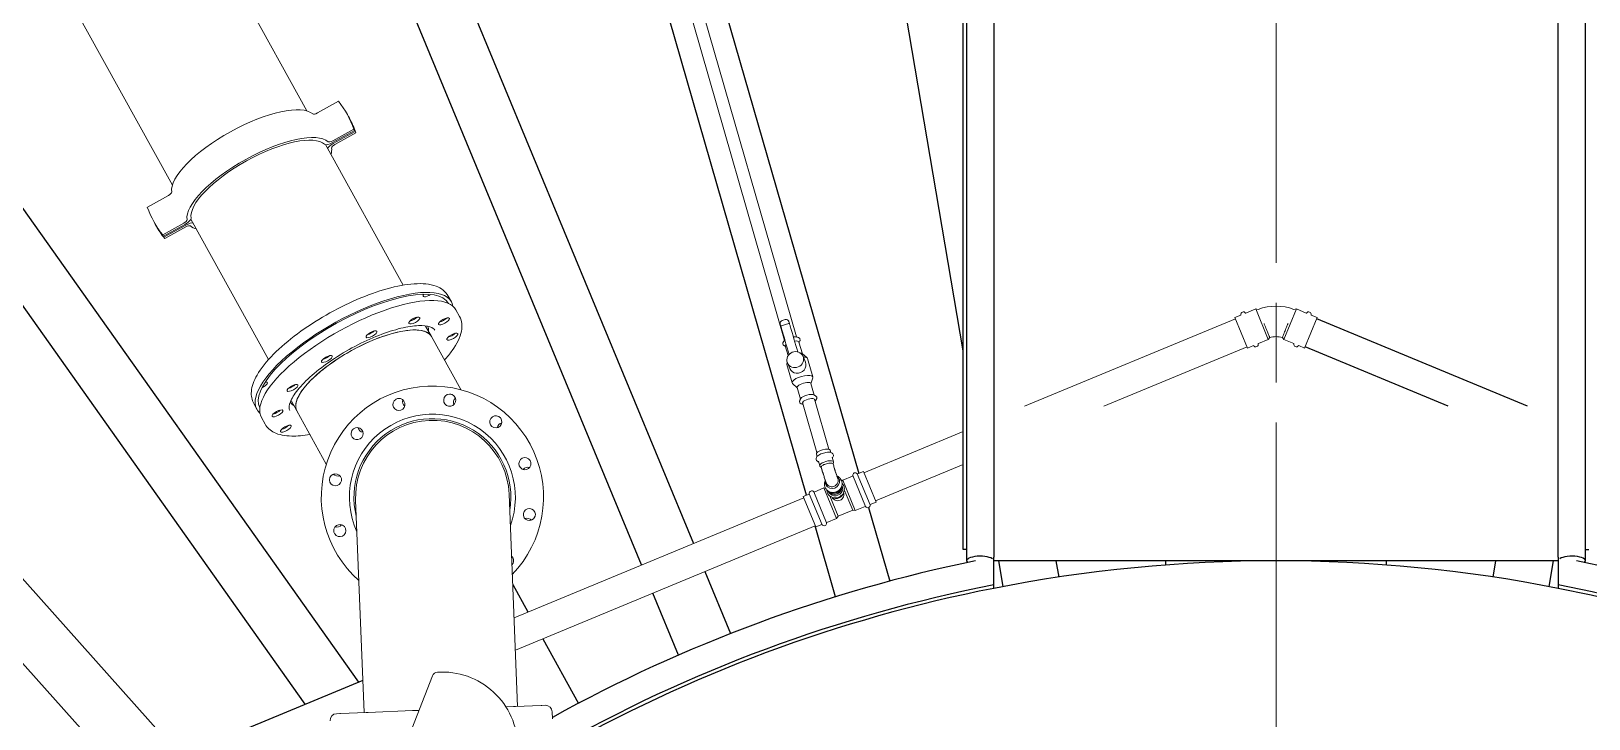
# Model space of a CAD drawing. Header units: millimetres. Extents: x 0 to 118900, y 0 to 84100.
# Drawn here: x 52975 to 55744, y 21099 to 22321 of the extents above; entities that cross this region are included whole.
import ezdxf

# ---------------------------------------------------------------- set-up
doc = ezdxf.new("R2010")
doc.units = ezdxf.units.MM
doc.header["$LTSCALE"] = 100
doc.linetypes.add('CHAIN', pattern=[0.3543, 0.2362, -0.0295, 0.0591, -0.0295])
for name, color, linetype, lineweight, true_color in [('4003-AREA-04.1_F-Foundation', 7, 'Continuous', 25, 0xadadad), ('P_Anti-Foam (AF)', 6, 'Continuous', 18, 0xff00ff), ('P_BioGas (BG)', 94, 'Continuous', 18, 0x008100)]:
    doc.layers.add(name, color=color, linetype=linetype, lineweight=lineweight, true_color=true_color)
for name, color, linetype, lineweight in [('4003-AREA-04.1_T-Tank', 7, 'Continuous', 25), ('Center Mark', 7, 'Continuous', 18), ('Visible', 7, 'Continuous', 25)]:
    doc.layers.add(name, color=color, linetype=linetype, lineweight=lineweight)

msp = doc.modelspace()

# ---------------------------------------------------------------- linework, layer by layer
at = {"layer": '4003-AREA-04.1_F-Foundation'}
msp.add_circle((55187.91, 18779.59), 12250, dxfattribs=at)
at = {"layer": '4003-AREA-04.1_T-Tank'}
msp.add_circle((55187.91, 18779.59), 11950, dxfattribs=at)
at = {"layer": 'Center Mark', "linetype": 'CHAIN', "ltscale": 23.990969}
msp.add_line((55187.91, 31825.59), (55187.91, 5733.59), dxfattribs=at)
at = {"layer": 'P_Anti-Foam (AF)'}
for p, q in [((54335.59, 21777.25), (53813.02, 23590.84)), ((54314.45, 21771.16), (53791.88, 23584.75)), ((55151.75, 21827.03), (55134.11, 21819.72)), ((55151.75, 21827.03), (55174.18, 21772.89)), ((55156.36, 21826.35), (55151.75, 21827.03)), ((55224.07, 21827.03), (55201.64, 21772.89)), ((55219.47, 21826.35), (55224.07, 21827.03)), ((55241.71, 21819.72), (55224.07, 21827.03)), ((54306.31, 21800.55), (54307.09, 21797.84)), ((54308.3, 21797.22), (54321.7, 21801.27)), ((54315.53, 21808.25), (54309.79, 21806.51)), ((54322.39, 21802.46), (54321.61, 21805.18)), ((55115.68, 21809.6), (54740.86, 21654.34)), ((55125.24, 21816.05), (55114.8, 21811.72)), ((55114.8, 21811.72), (55137.22, 21757.58)), ((55261.02, 21811.72), (55238.6, 21757.58)), ((55261.02, 21811.72), (55250.58, 21816.05)), ((54339.89, 21768.29), (54345.88, 21747.52)), ((54340.08, 21767.65), (54341.22, 21769.87)), ((55174.18, 21772.89), (55156.53, 21765.58)), ((55176.66, 21776.23), (55174.18, 21772.89)), ((55199.16, 21776.23), (55201.64, 21772.89)), ((55219.29, 21765.58), (55201.64, 21772.89)), ((54315.77, 21760.64), (54313.62, 21761.92)), ((54315.58, 21761.28), (54320.54, 21744.08)), ((54345.49, 21747.87), (54354.19, 21740.08)), ((54351.28, 21732.71), (54347.06, 21742.89)), ((54354.97, 21738.9), (54364.37, 21706.28)), ((55136.34, 21759.71), (54881.97, 21654.34)), ((55147.66, 21761.91), (55137.22, 21757.58)), ((55238.6, 21757.58), (55228.16, 21761.91)), ((54318.46, 21728.38), (54327.86, 21695.76)), ((54319.12, 21732), (54318.48, 21729.79)), ((54323.56, 21721.23), (54319.34, 21731.41)), ((54336.95, 21687.14), (54328.63, 21694.58)), ((54336.82, 21687.58), (54342.75, 21667.02)), ((54361.13, 21694.59), (54367.06, 21674.02)), ((54361.26, 21694.15), (54364.34, 21704.87)), ((54343.14, 21667.79), (54341.61, 21664.79)), ((54371.89, 21571.85), (54346.29, 21660.66)), ((54366.31, 21674.47), (54369.2, 21672.74)), ((54393.03, 21577.94), (54367.43, 21666.76)), ((54631.91, 21609.21), (54455.44, 21536.12)), ((54396.63, 21571.94), (54395.37, 21576.3)), ((54372.03, 21564.86), (54370.77, 21569.21)), ((54376.76, 21548.43), (54374.37, 21556.74)), ((54379.48, 21545.53), (54377.23, 21547.68)), ((54401.36, 21555.51), (54398.97, 21563.83)), ((54400.61, 21551.65), (54401.36, 21554.63)), ((54631.91, 21550.76), (54476.11, 21486.23)), ((54388.61, 21512.45), (54387.41, 21515.36)), ((54412.26, 21522.25), (54411.06, 21525.16)), ((54416.01, 21520.86), (54417.61, 21522.94)), ((54417.61, 21522.94), (54435.25, 21530.24)), ((54440.03, 21468.8), (54417.61, 21522.94)), ((54458.33, 21475.83), (54435.53, 21530.9)), ((54466.28, 21479.13), (54443.47, 21534.19)), ((54444.12, 21533.92), (54454.56, 21538.24)), ((54476.99, 21484.1), (54454.56, 21538.24)), ((54348.27, 21491.73), (53833.44, 21278.48)), ((54347.39, 21493.85), (54357.83, 21498.18)), ((54369.82, 21439.71), (54347.39, 21493.85)), ((54380.91, 21443.77), (54358.1, 21498.83)), ((54388.86, 21447.06), (54366.05, 21502.12)), ((54366.7, 21501.85), (54384.35, 21509.16)), ((54406.77, 21455.02), (54384.35, 21509.16)), ((54386.95, 21508.82), (54384.35, 21509.16)), ((54392.55, 21502.94), (54392.48, 21503.11)), ((54409.59, 21458.68), (54394.6, 21494.85)), ((54416.2, 21512.74), (54416.13, 21512.91)), ((54435.46, 21469.39), (54420.47, 21505.57)), ((54409.59, 21458.68), (54406.77, 21455.02)), ((54409.59, 21458.68), (54435.46, 21469.39)), ((54435.46, 21469.39), (54409.59, 21458.68)), ((54435.46, 21469.39), (54440.03, 21468.8)), ((54440.03, 21468.8), (54457.68, 21476.11)), ((54466.55, 21479.78), (54476.99, 21484.1)), ((54368.94, 21441.84), (53835.74, 21220.98)), ((54369.82, 21439.71), (54380.26, 21444.04)), ((54389.13, 21447.71), (54406.77, 21455.02))]:
    msp.add_line(p, q, dxfattribs=at)
for centre, radius, start, end in [((55129.96, 21817.19), 4.65, 34.31228, 190.68772), ((55134.01, 21819.95), 0.25, 214.31228, 292.5), ((55187.91, 21739.94), 92, 69.94096, 110.05904), ((55241.81, 21819.95), 0.25, 247.5, 325.68772), ((55245.86, 21817.19), 4.65, 349.31228, 145.68772), ((55125.14, 21816.28), 0.25, 292.5, 10.68772), ((55250.68, 21816.28), 0.25, 169.31228, 247.5), ((55151.81, 21764.44), 4.65, 214.31228, 10.68772), ((55156.63, 21765.35), 0.25, 112.5, 190.68772), ((55187.91, 21739.74), 38.18, 72.87018, 107.12982), ((55219.19, 21765.35), 0.25, 349.31228, 67.5), ((55224.01, 21764.44), 4.65, 169.31228, 325.68772), ((55147.76, 21761.67), 0.25, 34.31228, 112.5), ((55228.06, 21761.67), 0.25, 67.5, 145.68772), ((54435.06, 21530.71), 0.5, 292.5, 22.5), ((54439.89, 21531.6), 4.42, 35.83332, 189.16668), ((54443.93, 21534.38), 0.5, 202.5, 292.5), ((54357.64, 21498.64), 0.5, 292.5, 22.5), ((54362.47, 21499.53), 4.42, 35.83332, 189.16668), ((54366.51, 21502.31), 0.5, 202.5, 292.5), ((54457.87, 21475.64), 0.5, 22.5, 112.5), ((54461.92, 21478.42), 4.42, 215.83332, 9.16668), ((54466.74, 21479.32), 0.5, 112.5, 202.5), ((54380.45, 21443.57), 0.5, 22.5, 112.5), ((54384.5, 21446.35), 4.42, 215.83332, 9.16668), ((54389.32, 21447.25), 0.5, 112.5, 202.5)]:
    msp.add_arc(centre, radius, start, end, dxfattribs=at)
for centre, major_axis, ratio, start_param, end_param in [((54311.09, 21801.99), (-4.62, -1.91), 0.9396926, 4.6069482, 6.1777446), ((54308.04, 21798.13), (-0.924, -0.383), 0.9396926, 6.1777446, 7.7485409), ((54316.83, 21803.73), (4.62, 1.91), 0.9396926, 6.1777446, 7.7485409), ((54321.44, 21802.18), (0.924, 0.383), 0.9396926, 4.6069482, 6.1777446), ((54319.67, 21794.9), (4.79, 1.43), 0.0866001, 6.2824475, 6.319325), ((54327.74, 21764.79), (-12.16, -3.5), 0.3401207, 5.6832868, 6.2831853), ((54327.74, 21764.79), (12.16, 3.5), 0.3401207, 0, 1.1073917), ((54333.85, 21743.58), (12.16, 3.5), 0.3401207, 0.2103663, 0.7367602), ((54336.71, 21733.64), (18.26, 5.26), 0.3401207, 0, 0.8429685), ((54336.71, 21733.64), (-18.26, -5.26), 0.3401207, 5.8578187, 6.2831853), ((54337.42, 21726.97), (-13.86, -5.74), 0.9396926, 0, 3.1415927), ((54346.11, 21701.02), (18.26, 5.26), 0.3401207, 6.072819, 9.6351442), ((54348.98, 21691.08), (12.16, 3.5), 0.3401207, 0, 3.1415927), ((54355.09, 21669.88), (12.16, 3.5), 0.3401207, 0.3083518, 2.8332409), ((54357.04, 21663.11), (10.71, 3.09), 0.3401207, 6.1189709, 9.5889924), ((54383.07, 21572.75), (-12.3, -3.54), 0.3401207, 3.1415927, 6.2831853), ((54389.06, 21551.97), (-12.3, -3.54), 0.3401207, 2.9462693, 6.4785087), ((54399.23, 21520.26), (-11.83, -4.9), 0.9396926, 5.7068908, 9.9205622), ((54404.44, 21507.68), (-12.29, -5.09), 0.9396926, 6.2040705, 9.5038928), ((54403.55, 21509.83), (-11.83, -4.9), 0.9396926, 0.1899952, 2.9515974), ((54403.55, 21509.83), (10.16, 4.21), 0.9396926, 3.6639041, 5.7608739), ((54406.56, 21502.57), (11.83, 4.9), 0.9396926, 3.7341722, 5.6906057), ((54402.24, 21512.99), (11.83, 4.9), 0.9396926, 4.13268, 5.2920979)]:
    msp.add_ellipse(centre, major_axis=major_axis, ratio=ratio, start_param=start_param, end_param=end_param, dxfattribs=at)
msp.add_ellipse((54333.2, 21737.15), major_axis=(-13.86, -5.74), ratio=0.9396926, dxfattribs=at)
for points, knots in [([(54308.96, 21791.94), (54308.81, 21792.48), (54308.64, 21793.05), (54308.3, 21794.16), (54308.13, 21794.71), (54307.8, 21795.73), (54307.65, 21796.21), (54307.37, 21797.05), (54307.24, 21797.41), (54307.13, 21797.72), (54307.12, 21797.75), (54307.11, 21797.78)], [0.00000122, 0.00000122, 0.00000122, 0.00000122, 0.17518217, 0.17518217, 0.34739711, 0.34739711, 0.51962235, 0.51962235, 0.69075944, 0.69075944, 0.70887894, 0.70887894, 0.70887894, 0.70887894]), ([(54321.49, 21805.53), (54321.64, 21805.15), (54321.8, 21804.71), (54322.25, 21803.41), (54322.57, 21802.45), (54323.17, 21800.56), (54323.46, 21799.64), (54323.98, 21797.93), (54324.23, 21797.12), (54324.46, 21796.33)], [0, 0, 0, 0, 0.23473, 0.23473, 0.5939645, 0.5939645, 0.885, 0.885, 1.1341077, 1.1341077, 1.1341077, 1.1341077]), ([(55166.57, 21801.33), (55166.71, 21800.98), (55166.86, 21800.62), (55168.33, 21796.99), (55169.63, 21793.78), (55172.03, 21787.83), (55173.1, 21785.16), (55174.87, 21780.73), (55175.56, 21779), (55176.45, 21776.78), (55176.66, 21776.23), (55176.66, 21776.23)], [-12.7734961, -12.7734961, -12.7734961, -12.7734961, -12.6590182, -12.6590182, -11.597637, -11.597637, -10.541818, -10.541818, -9.494712, -9.494712, -8.5149611, -8.5149611, -8.5149611, -8.5149611]), ([(55199.16, 21776.23), (55199.16, 21776.23), (55199.16, 21776.23), (55199.19, 21776.31), (55199.25, 21776.46), (55199.56, 21777.25), (55199.96, 21778.25), (55201.19, 21781.33), (55202.08, 21783.55), (55204.14, 21788.69), (55205.27, 21791.5), (55207.38, 21796.72), (55208.31, 21799.02), (55209.25, 21801.33)], [-8.5111604, -8.5111604, -8.5111604, -8.5111604, -8.39109, -8.39109, -7.98249, -7.98249, -7.0831107, -7.0831107, -6.0113604, -6.0113604, -5.0042693, -5.0042693, -4.2550366, -4.2550366, -4.2550366, -4.2550366]), ([(54314.91, 21771.51), (54314.74, 21771.39), (54314.58, 21771.26), (54313.31, 21770.25), (54312.38, 21769.31), (54311.57, 21767.65), (54311.4, 21767.18), (54311.19, 21765.96), (54311.23, 21765.15), (54311.7, 21763.82), (54312.05, 21763.28), (54312.81, 21762.47), (54313.21, 21762.17), (54313.62, 21761.92)], [5.4999316, 5.4999316, 5.4999316, 5.4999316, 5.5552096, 5.5552096, 5.9465061, 5.9465061, 6.0799227, 6.0799227, 6.2653066, 6.2653066, 6.4168737, 6.4168737, 6.5532496, 6.5532496, 6.5532496, 6.5532496]), ([(54341.22, 21769.87), (54341.44, 21770.3), (54341.61, 21770.78), (54341.85, 21772.01), (54341.82, 21772.83), (54341.36, 21774.18), (54341.02, 21774.72), (54340.13, 21775.68), (54339.57, 21776.06), (54338.02, 21776.83), (54337, 21777.08), (54334.48, 21777.4), (54332.93, 21777.39), (54330.87, 21777.2), (54330.46, 21777.16), (54330.05, 21777.1)], [2.7949534, 2.7949534, 2.7949534, 2.7949534, 2.9321862, 2.9321862, 3.1202593, 3.1202593, 3.2716692, 3.2716692, 3.4585231, 3.4585231, 3.7695156, 3.7695156, 4.1636486, 4.1636486, 4.2589812, 4.2589812, 4.2589812, 4.2589812]), ([(54341.61, 21664.79), (54341.39, 21664.36), (54341.21, 21663.89), (54340.97, 21662.65), (54341, 21661.83), (54341.47, 21660.48), (54341.81, 21659.94), (54342.7, 21658.98), (54343.26, 21658.6), (54344.8, 21657.83), (54345.83, 21657.59), (54347.04, 21657.43), (54347.13, 21657.42), (54347.23, 21657.41)], [5.936546, 5.936546, 5.936546, 5.936546, 6.0737789, 6.0737789, 6.261852, 6.261852, 6.4132619, 6.4132619, 6.6001158, 6.6001158, 6.9111083, 6.9111083, 6.9383834, 6.9383834, 6.9383834, 6.9383834]), ([(54368.37, 21663.5), (54368.38, 21663.51), (54368.39, 21663.52), (54369.52, 21664.41), (54370.44, 21665.35), (54371.26, 21667.02), (54371.42, 21667.48), (54371.64, 21668.7), (54371.6, 21669.51), (54371.13, 21670.84), (54370.78, 21671.38), (54370.02, 21672.19), (54369.62, 21672.5), (54369.2, 21672.74)], [8.6930048, 8.6930048, 8.6930048, 8.6930048, 8.6968022, 8.6968022, 9.0880987, 9.0880987, 9.2215154, 9.2215154, 9.4068992, 9.4068992, 9.5584663, 9.5584663, 9.6948422, 9.6948422, 9.6948422, 9.6948422]), ([(54399.35, 21562.49), (54399.92, 21563.15), (54400.43, 21563.9), (54401.03, 21565.64), (54401.16, 21566.59), (54400.86, 21568.23), (54400.59, 21568.88), (54399.85, 21570.02), (54399.37, 21570.48), (54398.18, 21571.36), (54397.46, 21571.68), (54395.44, 21572.33), (54394.09, 21572.48), (54391.14, 21572.51), (54389.53, 21572.37), (54386.36, 21571.85), (54384.81, 21571.49), (54381.8, 21570.6), (54380.33, 21570.07), (54377.56, 21568.86), (54376.26, 21568.19), (54373.85, 21566.63), (54372.76, 21565.76), (54371.46, 21564.16), (54371.08, 21563.59), (54370.61, 21562.5), (54370.46, 21562.05), (54370.26, 21560.82), (54370.29, 21559.99), (54370.58, 21559.06), (54370.63, 21558.91), (54370.69, 21558.77)], [2.6241464, 2.6241464, 2.6241464, 2.6241464, 2.8677543, 2.8677543, 3.0694134, 3.0694134, 3.2086756, 3.2086756, 3.3587852, 3.3587852, 3.5723982, 3.5723982, 3.9499501, 3.9499501, 4.3394501, 4.3394501, 4.6940189, 4.6940189, 5.0418792, 5.0418792, 5.3979872, 5.3979872, 5.7874483, 5.7874483, 5.9724428, 5.9724428, 6.0847776, 6.0847776, 6.2512055, 6.2512055, 6.2831853, 6.2831853, 6.2831853, 6.2831853]), ([(54370.69, 21558.77), (54370.95, 21558.14), (54371.34, 21557.59), (54372.29, 21556.6), (54372.87, 21556.21), (54373.88, 21555.7), (54374.31, 21555.53), (54374.75, 21555.4)], [0, 0, 0, 0, 0.13960409, 0.13960409, 0.31294519, 0.31294519, 0.44087124, 0.44087124, 0.44087124, 0.44087124]), ([(54388.61, 21552.04), (54387.6, 21551.74), (54386.61, 21551.39), (54384.77, 21550.64), (54383.93, 21550.24), (54382.09, 21549.25), (54381.2, 21548.65), (54379.91, 21547.48), (54379.51, 21546.92), (54379.34, 21546.2), (54379.34, 21546), (54379.4, 21545.81)], [-6.9461174, -6.9461174, -6.9461174, -6.9461174, -6.6294511, -6.6294511, -6.3206085, -6.3206085, -5.8835873, -5.8835873, -5.44564, -5.44564, -5.2516045, -5.2516045, -5.2516045, -5.2516045]), ([(54388.47, 21517.57), (54388.04, 21518.7), (54387.57, 21520.02), (54386.51, 21523.07), (54385.93, 21524.79), (54384.71, 21528.53), (54384.06, 21530.55), (54382.73, 21534.78), (54382.05, 21536.98), (54380.7, 21541.41), (54380.03, 21543.64), (54379.4, 21545.81)], [3.2678064, 3.2678064, 3.2678064, 3.2678064, 3.5311646, 3.5311646, 3.7945227, 3.7945227, 4.0578809, 4.0578809, 4.321239, 4.321239, 4.5845972, 4.5845972, 4.5845972, 4.5845972]), ([(54388.47, 21517.57), (54388.16, 21518.37), (54387.84, 21519.28), (54386.89, 21521.96), (54386.22, 21523.94), (54384.77, 21528.34), (54383.99, 21530.76), (54382.4, 21535.84), (54381.58, 21538.49), (54380.31, 21542.71), (54379.85, 21544.27), (54379.4, 21545.81)], [5.1858825, 5.1858825, 5.1858825, 5.1858825, 5.373828, 5.373828, 5.6879873, 5.6879873, 6.0021465, 6.0021465, 6.3163058, 6.3163058, 6.5026733, 6.5026733, 6.5026733, 6.5026733]), ([(54400.53, 21551.94), (54400.5, 21552.04), (54400.45, 21552.15), (54400.14, 21552.6), (54399.65, 21552.89), (54398.26, 21553.27), (54397.35, 21553.37), (54395.21, 21553.35), (54393.98, 21553.23), (54391.35, 21552.78), (54389.97, 21552.46), (54388.61, 21552.04)], [-1.7766264, -1.7766264, -1.7766264, -1.7766264, -1.667573, -1.667573, -1.258917, -1.258917, -0.8459736, -0.8459736, -0.4266473, -0.4266473, 0, 0, 0, 0]), ([(54409.01, 21525.45), (54408.71, 21526.24), (54408.32, 21527.32), (54407.4, 21529.96), (54406.87, 21531.55), (54405.72, 21535.06), (54405.1, 21536.98), (54403.83, 21541.02), (54403.17, 21543.13), (54401.88, 21547.39), (54401.23, 21549.54), (54400.59, 21551.74), (54400.56, 21551.84), (54400.53, 21551.94)], [3.2739553, 3.2739553, 3.2739553, 3.2739553, 3.5229628, 3.5229628, 3.7845122, 3.7845122, 4.0460616, 4.0460616, 4.3076109, 4.3076109, 4.5691603, 4.5691603, 4.5817022, 4.5817022, 4.5817022, 4.5817022]), ([(54409.01, 21525.45), (54408.95, 21525.61), (54408.88, 21525.79), (54408.46, 21526.93), (54408.01, 21528.2), (54406.93, 21531.37), (54406.27, 21533.35), (54404.86, 21537.74), (54404.09, 21540.18), (54402.53, 21545.21), (54401.75, 21547.81), (54400.84, 21550.88), (54400.68, 21551.41), (54400.53, 21551.94)], [5.1920314, 5.1920314, 5.1920314, 5.1920314, 5.2429696, 5.2429696, 5.5072472, 5.5072472, 5.8080395, 5.8080395, 6.1197312, 6.1197312, 6.4338904, 6.4338904, 6.4997782, 6.4997782, 6.4997782, 6.4997782]), ([(54386.78, 21522.28), (54386.51, 21521.73), (54386.28, 21521.16), (54385.53, 21519.04), (54385.25, 21517.41), (54385.22, 21514.17), (54385.48, 21512.56), (54386.49, 21509.54), (54387.25, 21508.12), (54389.19, 21505.59), (54390.38, 21504.48), (54393.06, 21502.69), (54394.56, 21502.01), (54397.73, 21501.13), (54399.41, 21500.94), (54402.76, 21501.08), (54404.44, 21501.41), (54407.63, 21502.57), (54409.13, 21503.41), (54411.82, 21505.48), (54412.99, 21506.72), (54414.88, 21509.49), (54415.6, 21511.02), (54416.5, 21514.18), (54416.69, 21515.82), (54416.52, 21519.04), (54416.17, 21520.63), (54414.97, 21523.58), (54414.13, 21524.95), (54412.04, 21527.36), (54410.79, 21528.4), (54408.73, 21529.6), (54408.04, 21529.94), (54407.32, 21530.23)], [0.8589232, 0.8589232, 0.8589232, 0.8589232, 0.9782165, 0.9782165, 1.2974118, 1.2974118, 1.6117587, 1.6117587, 1.923544, 1.923544, 2.2364256, 2.2364256, 2.5534071, 2.5534071, 2.8753962, 2.8753962, 3.201242, 3.201242, 3.5287047, 3.5287047, 3.8552453, 3.8552453, 4.1784398, 4.1784398, 4.4966873, 4.4966873, 4.8103326, 4.8103326, 5.1220363, 5.1220363, 5.4354922, 5.4354922, 5.5859648, 5.5859648, 5.5859648, 5.5859648]), ([(54388.47, 21517.57), (54388.9, 21516.44), (54389.54, 21515.41), (54391.23, 21513.56), (54392.28, 21512.78), (54394.69, 21511.63), (54396.02, 21511.28), (54398.79, 21511.09), (54400.21, 21511.25), (54401.57, 21511.66)], [-1.6486436, -1.6486436, -1.6486436, -1.6486436, -1.258917, -1.258917, -0.8459736, -0.8459736, -0.4266473, -0.4266473, 0, 0, 0, 0]), ([(54401.57, 21511.66), (54402.58, 21511.96), (54403.54, 21512.4), (54405.3, 21513.51), (54406.09, 21514.17), (54407.75, 21515.97), (54408.5, 21517.19), (54409.48, 21519.81), (54409.69, 21521.19), (54409.57, 21523.55), (54409.36, 21524.53), (54409.01, 21525.45)], [-6.9461174, -6.9461174, -6.9461174, -6.9461174, -6.6294511, -6.6294511, -6.3206085, -6.3206085, -5.8835873, -5.8835873, -5.44564, -5.44564, -5.1242441, -5.1242441, -5.1242441, -5.1242441]), ([(54419.47, 21512.7), (54418.86, 21514.17), (54418, 21515.54), (54416.84, 21516.85), (54416.73, 21516.97), (54416.62, 21517.09)], [0, 0, 0, 0, 0.31215796, 0.31215796, 0.34438651, 0.34438651, 0.34438651, 0.34438651]), ([(54389.18, 21505.73), (54389.19, 21505.28), (54389.23, 21504.83), (54389.47, 21502.8), (54389.93, 21501.25), (54391.32, 21498.39), (54392.26, 21497.08), (54394.52, 21494.81), (54395.84, 21493.86), (54398.75, 21492.41), (54400.33, 21491.91), (54403.62, 21491.42), (54405.31, 21491.44), (54408.64, 21491.98), (54410.27, 21492.52), (54413.3, 21494.06), (54414.7, 21495.06), (54417.1, 21497.43), (54418.11, 21498.8), (54419.63, 21501.76), (54420.15, 21503.35), (54420.64, 21506.57), (54420.61, 21508.21), (54420.14, 21510.79), (54419.85, 21511.77), (54419.47, 21512.7)], [2.7972061, 2.7972061, 2.7972061, 2.7972061, 2.8852242, 2.8852242, 3.1985815, 3.1985815, 3.5108009, 3.5108009, 3.8253508, 3.8253508, 4.1443835, 4.1443835, 4.4678943, 4.4678943, 4.7942664, 4.7942664, 5.1212321, 5.1212321, 5.4464165, 5.4464165, 5.7677294, 5.7677294, 6.0842324, 6.0842324, 6.2831853, 6.2831853, 6.2831853, 6.2831853]), ([(54412.92, 21487.22), (54411.63, 21486.68), (54410.14, 21486.4), (54407.18, 21486.49), (54405.7, 21486.86), (54403.14, 21487.98), (54401.88, 21488.82), (54400.05, 21490.63), (54399.39, 21491.52), (54398.9, 21492.44)], [0, 0, 0, 0, 0.4199414, 0.4199414, 0.8398828, 0.8398828, 1.2593641, 1.2593641, 1.5800041, 1.5800041, 1.5800041, 1.5800041]), ([(54419.14, 21500.83), (54419.44, 21499.83), (54419.61, 21498.73), (54419.6, 21496.16), (54419.3, 21494.67), (54418.28, 21492.07), (54417.49, 21490.77), (54415.46, 21488.61), (54414.21, 21487.76), (54412.92, 21487.22)], [5.1353775, 5.1353775, 5.1353775, 5.1353775, 5.4560175, 5.4560175, 5.8754988, 5.8754988, 6.2954402, 6.2954402, 6.7153816, 6.7153816, 6.7153816, 6.7153816])]:
    msp.add_open_spline(points, degree=3, knots=knots, dxfattribs=at)
for points in [[(54322.28, 21746.35), (54317.75, 21761.74), (54313.3, 21776.98), (54308.96, 21791.94)], [(54324.46, 21796.33), (54328.77, 21781.43), (54333.21, 21766.23), (54337.73, 21750.89)]]:
    msp.add_open_spline(points, degree=3, dxfattribs=at)
at = {"layer": 'P_BioGas (BG)'}
for p, q in [((52588.93, 23763.74), (53464.95, 22178.88)), ((52350, 23631.68), (53226.02, 22046.82)), ((53521.44, 22195.88), (53483.93, 22175.15)), ((53538.41, 22169.92), (53537.09, 22172.32)), ((53539.41, 22168.13), (53540.73, 22165.73)), ((53550.04, 22144.14), (53510.98, 22122.55)), ((53511.21, 22125.8), (53548.71, 22146.53)), ((53511.97, 22120.75), (53551.03, 22142.34)), ((53552.35, 22139.95), (53514.85, 22119.22)), ((53548.71, 22146.53), (53550.04, 22144.14)), ((53551.03, 22142.34), (53552.35, 22139.95)), ((53498.1, 22118.91), (53636.08, 21869.27)), ((53219.08, 22028.75), (53181.57, 22008.02)), ((53259.17, 21986.84), (53397.15, 21737.2)), ((53194.52, 21979.84), (53193.19, 21982.23)), ((53195.51, 21978.04), (53196.83, 21975.65)), ((53208.85, 21958.68), (53246.35, 21979.41)), ((53210.17, 21956.28), (53208.85, 21958.68)), ((53249.23, 21977.87), (53210.17, 21956.28)), ((53211.17, 21954.48), (53250.22, 21976.07)), ((53249.99, 21972.82), (53212.49, 21952.09)), ((53212.49, 21952.09), (53211.17, 21954.48)), ((53722.1, 21839.74), (53716.42, 21850.02)), ((53730.06, 21825.34), (53736.65, 21813.42)), ((53676.22, 21796.66), (53686.45, 21778.15)), ((53738.67, 21683.67), (53686.45, 21778.15)), ((53376.4, 21648.65), (53370.72, 21658.93)), ((53437.29, 21664.59), (53447.52, 21646.09)), ((53384.35, 21634.26), (53390.95, 21622.33)), ((53447.52, 21646.09), (53499.74, 21551.61)), ((53551.86, 21487.25), (53566.96, 21110.06)), ((53839.75, 21120.98), (53824.65, 21498.17)), ((53688.47, 21175.42), (53647.8, 21070.7)), ((53523.72, 21108.33), (53518, 21108.1)), ((53523.72, 21108.33), (53524.95, 21108.37)), ((53570.63, 21110.2), (53524.95, 21108.37)), ((53570.63, 21110.2), (53573.98, 21110.34)), ((53653.1, 21113.51), (53573.98, 21110.34)), ((53653.1, 21113.51), (53657.68, 21113.69)), ((53664.6, 21113.97), (53657.68, 21113.69)), ((53832.73, 21120.7), (53819.02, 21120.15)), ((53832.73, 21120.7), (53836.08, 21120.83)), ((53881.76, 21122.66), (53836.08, 21120.83)), ((53881.76, 21122.66), (53882.99, 21122.71)), ((53888.71, 21122.94), (53882.99, 21122.71)), ((53901.68, 21098.94), (53901.18, 21111.43))]:
    msp.add_line(p, q, dxfattribs=at)
for centre, radius, start, end in [((53688.25, 21492.71), 197.5, 316.0128, 228.57209), ((53628.79, 21657.3), 10.75, 122.6162, 97.11095), ((53646.12, 21662.57), 11, 163.70951, 230.08533), ((53719.05, 21664.98), 10.75, 92.6162, 67.11095), ((53736.69, 21660.88), 11, 133.70951, 200.08533), ((53688.25, 21492.71), 147.5, 340.02478, 204.56011), ((53688.25, 21492.71), 139.5, 350.38846, 194.19644), ((53688.25, 21492.71), 136.5, 2.29245, 182.29245), ((53688.25, 21492.71), 136.5, 2.29245, 182.29245), ((53801.06, 21626.5), 10.75, 62.6162, 37.11095), ((53814.28, 21614.13), 11, 103.70951, 170.08533), ((53554.46, 21605.52), 10.75, 152.6162, 127.11095), ((53566.84, 21618.75), 11, 193.70951, 260.08533), ((53852.84, 21552.18), 10.75, 32.6162, 7.11095), ((53858.11, 21534.85), 11, 73.70951, 140.08533), ((53515.99, 21523.51), 10.75, 182.6162, 157.11095), ((53520.09, 21541.15), 11, 223.70951, 290.08533), ((53860.52, 21461.92), 10.75, 2.6162, 337.11095), ((53523.67, 21433.25), 10.75, 212.6162, 187.11095), ((53518.4, 21450.58), 11, 253.70951, 320.08533), ((53856.42, 21444.28), 11, 43.70951, 110.08533), ((53822.04, 21379.91), 10.75, 332.6162, 49.30474), ((53697.8, 21171.8), 10, 93.81882, 158.77021), ((53706.05, 21048.07), 134, 0.76608, 93.81882), ((53518.48, 21096.11), 12, 92.29245, 182.29245), ((53889.19, 21110.95), 12, 2.29245, 92.29245)]:
    msp.add_arc(centre, radius, start, end, dxfattribs=at)
for centre, major_axis, ratio, start_param, end_param in [((53353.33, 22098.66), (126.47, 69.9), 0.3420201, 0.1249148, 3.0166779), ((53365.14, 22077.28), (171.95, 95.04), 0.9396926, 6.1298882, 6.4364824), ((53482.61, 22177.54), (-7, -3.87), 0.3420201, 0.1249148, 1.5707963), ((53366.47, 22074.88), (171.95, 95.04), 0.9396926, 6.1298882, 6.2831853), ((53367.46, 22073.09), (171.95, 95.04), 0.9396926, 6.1298882, 6.2887431), ((53368.78, 22070.69), (171.95, 95.04), 0.9396926, 6.1298882, 6.2831853), ((53380.6, 22049.31), (-126.47, -69.9), 0.3420201, 3.2665074, 6.1582705), ((53380.6, 22049.31), (119.46, 66.03), 0.3420201, 0.1131984, 3.0283942), ((53509.88, 22128.2), (-7, -3.87), 0.3420201, 0.1249148, 1.5707963), ((53508.66, 22126.74), (-12.25, -6.77), 0.3420201, 0.1131984, 1.5707963), ((53514.29, 22116.56), (-12.25, -6.77), 0.3420201, 4.712389, 5.9100772), ((53380.6, 22049.31), (126.47, 69.9), 0.3420201, 5.9488745, 6.1582705), ((53516.17, 22116.82), (-7, -3.87), 0.3420201, 4.712389, 6.1582705), ((53217.75, 22031.15), (7, 3.87), 0.3420201, 4.712389, 6.1582705), ((53365.14, 22077.28), (-171.95, -95.04), 0.9396926, 6.1298882, 6.4364824), ((53245.03, 21981.8), (7, 3.87), 0.3420201, 4.712389, 6.1582705), ((53246.91, 21982.06), (12.25, 6.77), 0.3420201, 4.712389, 6.1699869), ((53366.47, 22074.88), (-171.95, -95.04), 0.9396926, 0, 0.1532971), ((53367.46, 22073.09), (-171.95, -95.04), 0.9396926, 6.2776275, 6.4364824), ((53368.78, 22070.69), (-171.95, -95.04), 0.9396926, 0, 0.1532971), ((53251.32, 21970.43), (7, 3.87), 0.3420201, 0.1249148, 1.5707963), ((53252.54, 21971.88), (12.25, 6.77), 0.3420201, 0.3731081, 1.5707963), ((53380.6, 22049.31), (-126.47, -69.9), 0.3420201, 0.1249148, 0.3343108), ((53549.25, 21744.19), (-172.85, -95.54), 0.3420201, 3.0195664, 6.4052116), ((53549.25, 21744.19), (-167.6, -92.64), 0.3420201, 3.1427999, 6.2819781), ((53557.21, 21729.8), (172.85, 95.54), 0.3420201, 0, 3.1415927), ((53681.29, 21854.74), (-9.41, -5.2), 0.3420201, 5.5346176, 8.06584), ((53566.98, 21712.12), (119.46, 66.03), 0.3420201, 0, 3.1415927), ((53566.98, 21712.12), (-119.46, -66.03), 0.3420201, 3.1415927, 6.2831853), ((53653.44, 21811.49), (9.63, 5.32), 0.3420201, 3.9886152, 5.4361627), ((53557.21, 21729.8), (122.09, 67.48), 0.3420201, 6.0754215, 6.2623568), ((53706.06, 21809.92), (9.63, 5.32), 0.3420201, 3.9886152, 5.4361627), ((53577.29, 21787.1), (9.63, 5.32), 0.3420201, 3.9886152, 5.4361627), ((53721.05, 21782.8), (9.63, 5.32), 0.3420201, 3.9886152, 5.4361627), ((53498.01, 21743.27), (9.63, 5.32), 0.3420201, 3.9886152, 5.4361627), ((53385.41, 21691.19), (9.41, 5.2), 0.3420201, 4.5005306, 7.031753), ((53436.84, 21691.77), (9.63, 5.32), 0.3420201, 3.9886152, 5.4361627), ((53557.21, 21729.8), (-122.09, -67.48), 0.3420201, 0.0208285, 0.2077638), ((53410.18, 21646.37), (9.63, 5.32), 0.3420201, 3.9886152, 5.4361627), ((53425.17, 21619.26), (9.63, 5.32), 0.3420201, 3.9886152, 5.4361627)]:
    msp.add_ellipse(centre, major_axis=major_axis, ratio=ratio, start_param=start_param, end_param=end_param, dxfattribs=at)
for centre, major_axis in [((53656.17, 21806.56), (9.63, 5.32)), ((53708.79, 21804.98), (9.63, 5.32)), ((53580.02, 21782.16), (9.63, 5.32)), ((53723.78, 21777.87), (9.63, 5.32)), ((53500.74, 21738.34), (9.63, 5.32)), ((53439.57, 21686.83), (9.63, 5.32)), ((53412.91, 21641.44), (-9.63, -5.32)), ((53427.9, 21614.32), (-9.63, -5.32))]:
    msp.add_ellipse(centre, major_axis=major_axis, ratio=0.3420201, dxfattribs=at)
for points, knots in [([(53370.72, 21658.93), (53367.18, 21665.32), (53365.9, 21672.77), (53367.25, 21689.76), (53370.89, 21699.45), (53383.46, 21721.44), (53393.47, 21733.93), (53418.08, 21758.79), (53432.48, 21771.1), (53464.23, 21794.66), (53481.5, 21805.92), (53517.35, 21826.48), (53535.91, 21835.78), (53572.62, 21851.6), (53590.77, 21858.1), (53625.14, 21867.67), (53641.31, 21870.69), (53670.7, 21872.67), (53683.8, 21871.58), (53703.96, 21864.1), (53711.87, 21858.25), (53716.42, 21850.02)], [1.0471976, 1.0471976, 1.0471976, 1.0471976, 1.2696141, 1.2696141, 1.5593351, 1.5593351, 1.9088905, 1.9088905, 2.2438875, 2.2438875, 2.5720165, 2.5720165, 2.8982701, 2.8982701, 3.2255197, 3.2255197, 3.5576331, 3.5576331, 3.9025237, 3.9025237, 4.1887902, 4.1887902, 4.1887902, 4.1887902]), ([(53692.89, 21789.23), (53691.64, 21791.49), (53689.19, 21793.68), (53678.97, 21796.91), (53671.95, 21797.74), (53654.46, 21797.03), (53643.9, 21795.45), (53620.19, 21789.75), (53606.93, 21785.52), (53579.25, 21774.7), (53564.82, 21768.08), (53536.43, 21753.14), (53522.47, 21744.81), (53496.59, 21727.34), (53484.67, 21718.22), (53464.18, 21700.27), (53455.58, 21691.44), (53442.67, 21675.35), (53438.25, 21668.04), (53433.59, 21656.38), (53433.21, 21652.07), (53433.93, 21648.22), (53434.26, 21647.33), (53434.71, 21646.52)], [3.1415927, 3.1415927, 3.1415927, 3.1415927, 3.4557519, 3.4557519, 3.7408991, 3.7408991, 4.0344255, 4.0344255, 4.3406989, 4.3406989, 4.6527012, 4.6527012, 4.9664985, 4.9664985, 5.2795213, 5.2795213, 5.5885234, 5.5885234, 5.8871717, 5.8871717, 6.1703031, 6.1703031, 6.2831853, 6.2831853, 6.2831853, 6.2831853]), ([(53709.66, 21736.15), (53714.79, 21741.84), (53719.36, 21747.47), (53731.88, 21764.95), (53737.65, 21776.39), (53741.69, 21796.57), (53740.89, 21805.74), (53736.65, 21813.42)], [2.36112914, 2.36112914, 2.36112914, 2.36112914, 2.51889186, 2.51889186, 2.85982064, 2.85982064, 3.14159265, 3.14159265, 3.14159265, 3.14159265]), ([(53623, 21666.36), (53623.13, 21666.45), (53623.27, 21666.53), (53624.29, 21667.12), (53625.24, 21667.5), (53626.63, 21667.84), (53627.04, 21667.92), (53627.46, 21667.97)], [-2.17747426, -2.17747426, -2.17747426, -2.17747426, -2.12868784, -2.12868784, -1.82469566, -1.82469566, -1.69810299, -1.69810299, -1.69810299, -1.69810299]), ([(53718.56, 21675.72), (53718.9, 21675.74), (53719.23, 21675.74), (53720.45, 21675.68), (53721.32, 21675.53), (53722.53, 21675.16), (53722.89, 21675.03), (53723.23, 21674.89)], [-2.17736247, -2.17736247, -2.17736247, -2.17736247, -2.07623279, -2.07623279, -1.81189965, -1.81189965, -1.69812221, -1.69812221, -1.69812221, -1.69812221]), ([(53806.01, 21636.05), (53806.15, 21635.98), (53806.29, 21635.9), (53807.31, 21635.31), (53808.11, 21634.68), (53809.11, 21633.65), (53809.38, 21633.33), (53809.63, 21632.99)], [-2.17747426, -2.17747426, -2.17747426, -2.17747426, -2.12868784, -2.12868784, -1.82469566, -1.82469566, -1.69810299, -1.69810299, -1.69810299, -1.69810299]), ([(53390.95, 21622.33), (53394.47, 21615.97), (53400.16, 21611), (53415.64, 21603.37), (53426.18, 21601.46), (53448.08, 21601.05), (53458.98, 21602.03), (53470.73, 21604.08)], [0, 0, 0, 0, 0.23374286, 0.23374286, 0.53483897, 0.53483897, 0.78046351, 0.78046351, 0.78046351, 0.78046351]), ([(53544.92, 21610.47), (53544.99, 21610.61), (53545.07, 21610.75), (53545.66, 21611.77), (53546.29, 21612.57), (53547.32, 21613.57), (53547.64, 21613.84), (53547.98, 21614.09)], [-2.17747426, -2.17747426, -2.17747426, -2.17747426, -2.12868784, -2.12868784, -1.82469566, -1.82469566, -1.69810299, -1.69810299, -1.69810299, -1.69810299]), ([(53861.9, 21557.97), (53861.98, 21557.83), (53862.07, 21557.7), (53862.66, 21556.68), (53863.04, 21555.73), (53863.38, 21554.34), (53863.46, 21553.92), (53863.51, 21553.51)], [-2.17747426, -2.17747426, -2.17747426, -2.17747426, -2.12868784, -2.12868784, -1.82469566, -1.82469566, -1.69810299, -1.69810299, -1.69810299, -1.69810299]), ([(53505.25, 21523.02), (53505.23, 21523.36), (53505.23, 21523.7), (53505.29, 21524.91), (53505.44, 21525.78), (53505.81, 21526.99), (53505.94, 21527.35), (53506.08, 21527.69)], [-2.17736247, -2.17736247, -2.17736247, -2.17736247, -2.07623279, -2.07623279, -1.81189965, -1.81189965, -1.69812221, -1.69812221, -1.69812221, -1.69812221]), ([(53871.26, 21462.41), (53871.28, 21462.07), (53871.28, 21461.73), (53871.22, 21460.52), (53871.07, 21459.65), (53870.7, 21458.44), (53870.57, 21458.08), (53870.43, 21457.74)], [-2.17736247, -2.17736247, -2.17736247, -2.17736247, -2.07623279, -2.07623279, -1.81189965, -1.81189965, -1.69812221, -1.69812221, -1.69812221, -1.69812221]), ([(53514.61, 21427.46), (53514.52, 21427.6), (53514.44, 21427.73), (53513.85, 21428.75), (53513.47, 21429.7), (53513.13, 21431.09), (53513.05, 21431.51), (53513, 21431.92)], [-2.17747426, -2.17747426, -2.17747426, -2.17747426, -2.12868784, -2.12868784, -1.82469566, -1.82469566, -1.69810299, -1.69810299, -1.69810299, -1.69810299]), ([(53831.59, 21374.96), (53831.53, 21374.85), (53831.47, 21374.74), (53830.93, 21373.79), (53830.35, 21373.02), (53829.68, 21372.34)], [-3.20779585, -3.20779585, -3.20779585, -3.20779585, -3.1624121, -3.1624121, -2.8274898, -2.8274898, -2.8274898, -2.8274898]), ([(53524.95, 21108.37), (53524.87, 21108.37), (53524.8, 21108.37), (53524.3, 21108.35), (53524, 21108.33), (53523.78, 21108.33), (53523.74, 21108.33), (53523.72, 21108.33)], [-2.17747426, -2.17747426, -2.17747426, -2.17747426, -2.12868784, -2.12868784, -1.82469566, -1.82469566, -1.69810299, -1.69810299, -1.69810299, -1.69810299]), ([(53573.98, 21110.34), (53573.84, 21110.33), (53573.71, 21110.33), (53572.74, 21110.29), (53572, 21110.26), (53571.09, 21110.22), (53570.85, 21110.21), (53570.63, 21110.2)], [-2.17747426, -2.17747426, -2.17747426, -2.17747426, -2.12868784, -2.12868784, -1.82469566, -1.82469566, -1.69810299, -1.69810299, -1.69810299, -1.69810299]), ([(53657.68, 21113.69), (53657.34, 21113.67), (53657.01, 21113.66), (53655.8, 21113.61), (53654.94, 21113.58), (53653.77, 21113.53), (53653.43, 21113.52), (53653.1, 21113.51)], [-2.17736247, -2.17736247, -2.17736247, -2.17736247, -2.07623279, -2.07623279, -1.81189965, -1.81189965, -1.69812221, -1.69812221, -1.69812221, -1.69812221]), ([(53836.08, 21120.83), (53836, 21120.83), (53835.91, 21120.82), (53835.24, 21120.79), (53834.54, 21120.77), (53833.43, 21120.72), (53833.09, 21120.71), (53832.73, 21120.7)], [-2.17747426, -2.17747426, -2.17747426, -2.17747426, -2.12868784, -2.12868784, -1.82469566, -1.82469566, -1.69810299, -1.69810299, -1.69810299, -1.69810299]), ([(53882.99, 21122.71), (53882.98, 21122.71), (53882.95, 21122.71), (53882.79, 21122.7), (53882.56, 21122.69), (53882.1, 21122.67), (53881.94, 21122.67), (53881.76, 21122.66)], [-2.17736247, -2.17736247, -2.17736247, -2.17736247, -2.07623279, -2.07623279, -1.81189965, -1.81189965, -1.69812221, -1.69812221, -1.69812221, -1.69812221])]:
    msp.add_open_spline(points, degree=3, knots=knots, dxfattribs=at)
at = {"layer": 'Visible'}
for p, q in [((54637.91, 30689.56), (54637.91, 21379.59)), ((54686.21, 30689.56), (54686.21, 21386.05)), ((55689.61, 21386.05), (55689.61, 30689.56)), ((55737.91, 21379.59), (55737.91, 30689.56)), ((54631.91, 21399.59), (54631.91, 30629.59)), ((54631.91, 21752.63), (53136.36, 30552.28)), ((54353.09, 21496.21), (51831.14, 30248.56)), ((50660.52, 29838.87), (54152.14, 21410.48)), ((54059.75, 21372.22), (50568.13, 29800.6)), ((48313.11, 28554.16), (53557.19, 21164.05)), ((53462.42, 21124.8), (48231.55, 28496.28)), ((47261.93, 27722.96), (53240.96, 21033.06)), ((53143.07, 20992.52), (47187.37, 27656.32)), ((53853.2, 23592.24), (54446.07, 21534.72)), ((55634.96, 21654.34), (55260.14, 21809.6)), ((55493.85, 21654.34), (55239.48, 21759.71)), ((54463.48, 21474.29), (54501.16, 21343.51)), ((54405.07, 21315.82), (54368.78, 21441.77)), ((54637.91, 21399.59), (54631.91, 21399.59)), ((54686.21, 21336.84), (54686.21, 21386.05)), ((55689.61, 21379.59), (54686.21, 21379.59)), ((54703.06, 21333.99), (54695.31, 21379.59)), ((54796.74, 21379.59), (54801.65, 21350.74)), ((54992.11, 21372.21), (54991.7, 21379.59)), ((55091.85, 21379.59), (55091.95, 21377.82)), ((55283.62, 21377.83), (55283.72, 21379.59)), ((55383.88, 21379.59), (55383.47, 21372.23)), ((55573.93, 21350.78), (55578.83, 21379.59)), ((55680.26, 21379.59), (55672.52, 21334.03)), ((55689.61, 21386.05), (55689.61, 21336.84)), ((55737.91, 21399.59), (55743.91, 21399.59)), ((54172.8, 21360.59), (54218.41, 21250.5)), ((53831.07, 21337.7), (53858.15, 21288.71)), ((54126.03, 21212.23), (54080.41, 21322.33)), ((54686.21, 21330.73), (54686.21, 21336.84)), ((55689.61, 21336.84), (55689.61, 21330.73)), ((53884.44, 21241.15), (53947.85, 21126.41)), ((53564.68, 21167.15), (53096.45, 20973.2))]:
    msp.add_line(p, q, dxfattribs=at)
for radius, start, end in [(12796, 225.675698, 85.418923), (12250, 248.674309, 61.10467), (2654.3, 191.60929, 78.39071), (2654.3, 101.60929, 118.98769), (2654.3, 100.89525, 100.89746), (2600, 78.87433, 101.12567), (2654.3, 79.10254, 79.10475), (2606, 191.09973, 78.90027), (2600, 197.34214, 78.87433), (2606, 101.09973, 119.6086), (2600, 101.12567, 119.67691)]:
    msp.add_arc((55187.91, 18779.59), radius, start, end, dxfattribs=at)
for centre, major_axis, start_param, end_param in [((54662.06, 21379.59), (-24.15, 0), 3.6047754, 6.6506366), ((55713.76, 21379.59), (24.15, 0), 5.915734, 8.9615953)]:
    msp.add_ellipse(centre, major_axis=major_axis, ratio=0.3420201, start_param=start_param, end_param=end_param, dxfattribs=at)

doc.saveas('drawing.dxf')
